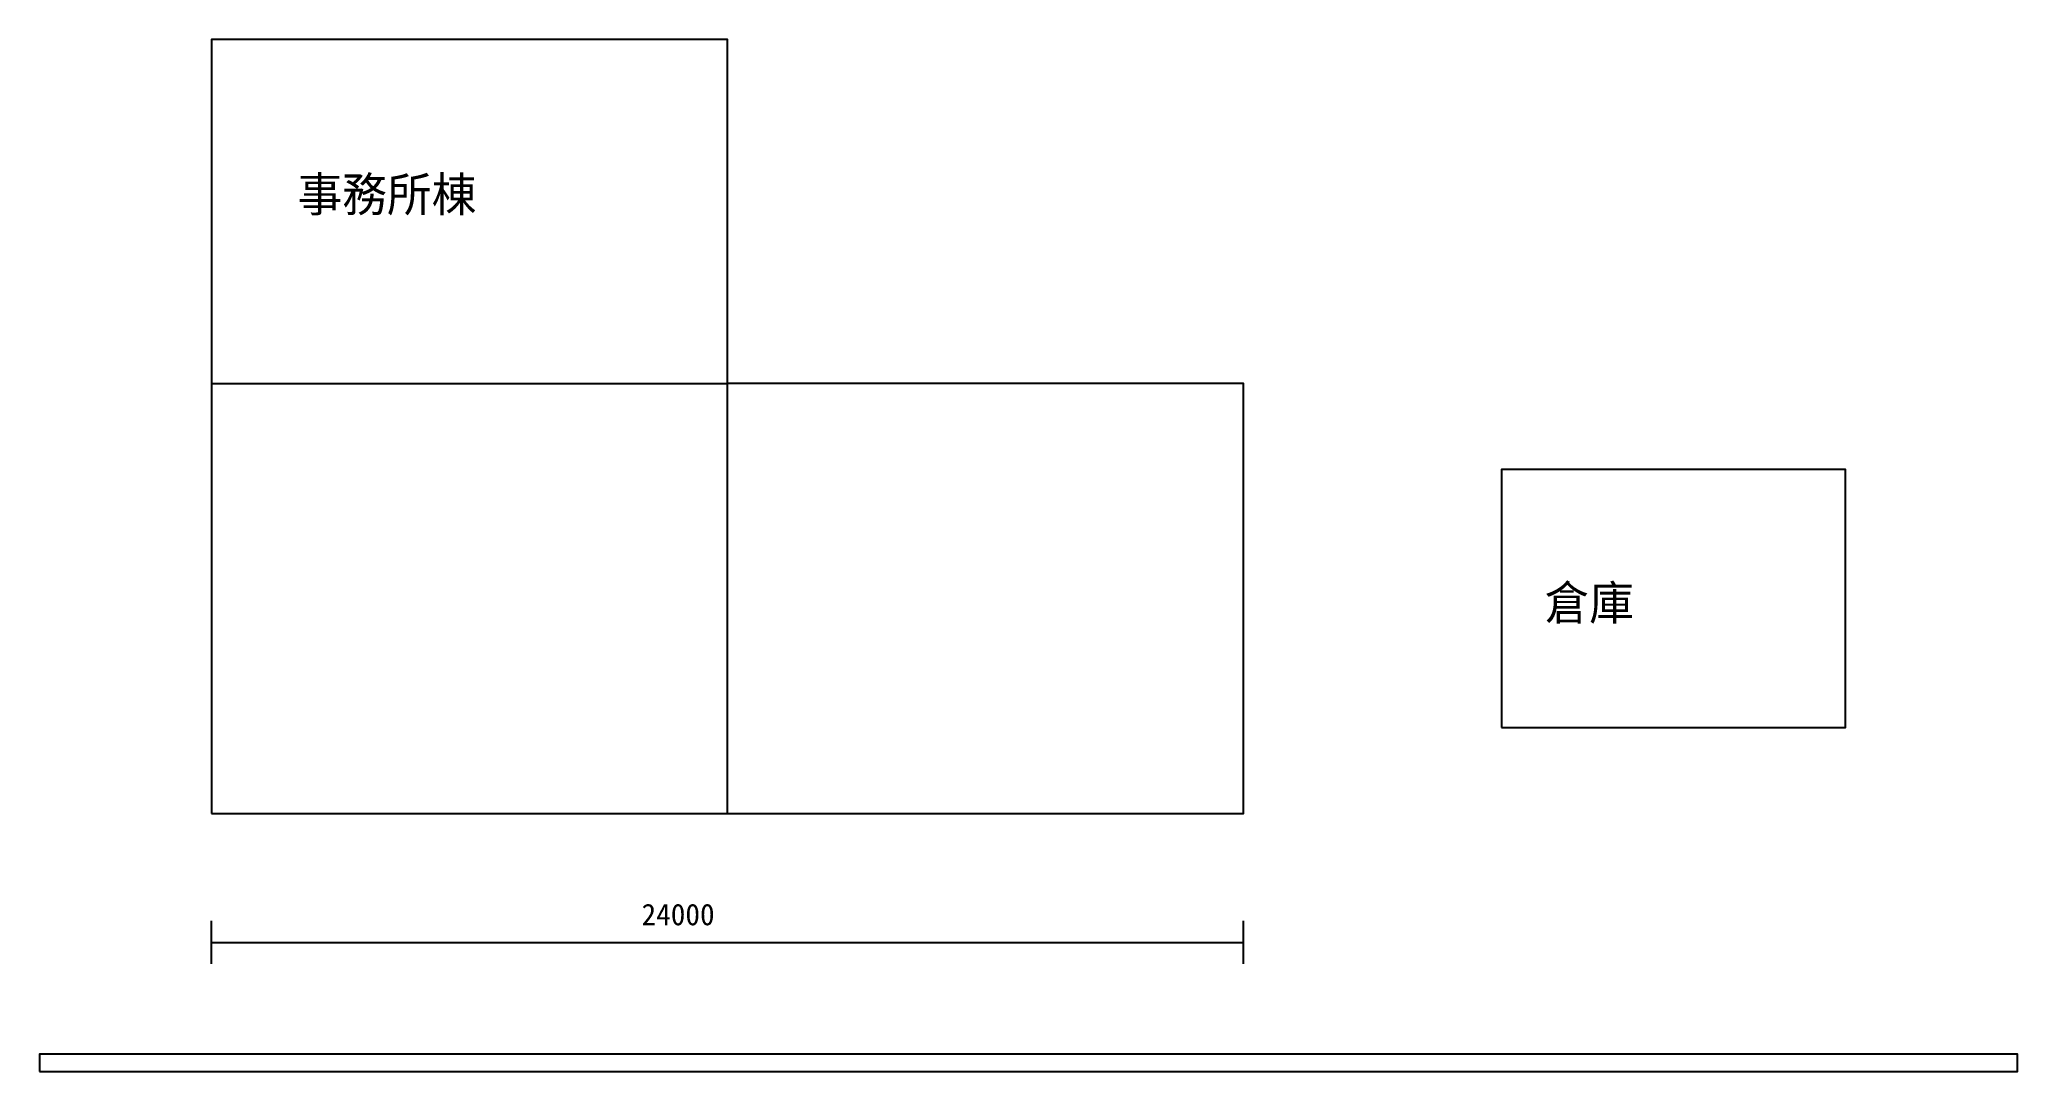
# Model space of a CAD drawing. Header units: metres. Extents: x -5984 to -5938, y -35376 to -35352.
import ezdxf

# ---------------------------------------------------------------- set-up
doc = ezdxf.new("R2010")
doc.units = ezdxf.units.M
for name, color, linetype in [('寸法線', 2, 'CONTINUOUS'), ('建物外形', 1, 'CONTINUOUS'), ('擁壁', 3, 'CONTINUOUS'), ('文字', 7, 'CONTINUOUS')]:
    doc.layers.add(name, color=color, linetype=linetype)

msp = doc.modelspace()

# ---------------------------------------------------------------- linework, layer by layer
at = {"layer": '寸法線'}
for p, q in [((-5980, -35373.5), (-5980, -35372.5)), ((-5956, -35373.5), (-5956, -35372.5)), ((-5980, -35373), (-5956, -35373))]:
    msp.add_line(p, q, dxfattribs=at)
at = {"layer": '建物外形'}
for p in [(-5980, -35360), (-5968, -35370)]:
    msp.add_line(p, (-5968, -35360), dxfattribs=at)
for points in [[(-5980, -35370), (-5956, -35370), (-5956, -35360), (-5968, -35360), (-5968, -35352), (-5980, -35352)], [(-5950, -35368), (-5942, -35368), (-5942, -35362), (-5950, -35362)]]:
    msp.add_lwpolyline(points, close=True, dxfattribs=at)
at = {"layer": '擁壁'}
msp.add_lwpolyline([(-5984, -35376), (-5938, -35376), (-5938, -35375.6), (-5984, -35375.6)], close=True, dxfattribs=at)

# ---------------------------------------------------------------- texts
at = {"layer": '文字'}
for s, height, p in [('事務所棟', 0.8, (-5978, -35356)), ('倉庫', 0.8, (-5949, -35365.5)), ('24000', 0.5, (-5970, -35372.6))]:
    msp.add_text(s, height=height, dxfattribs=at).set_placement(p)

doc.saveas('drawing.dxf')
